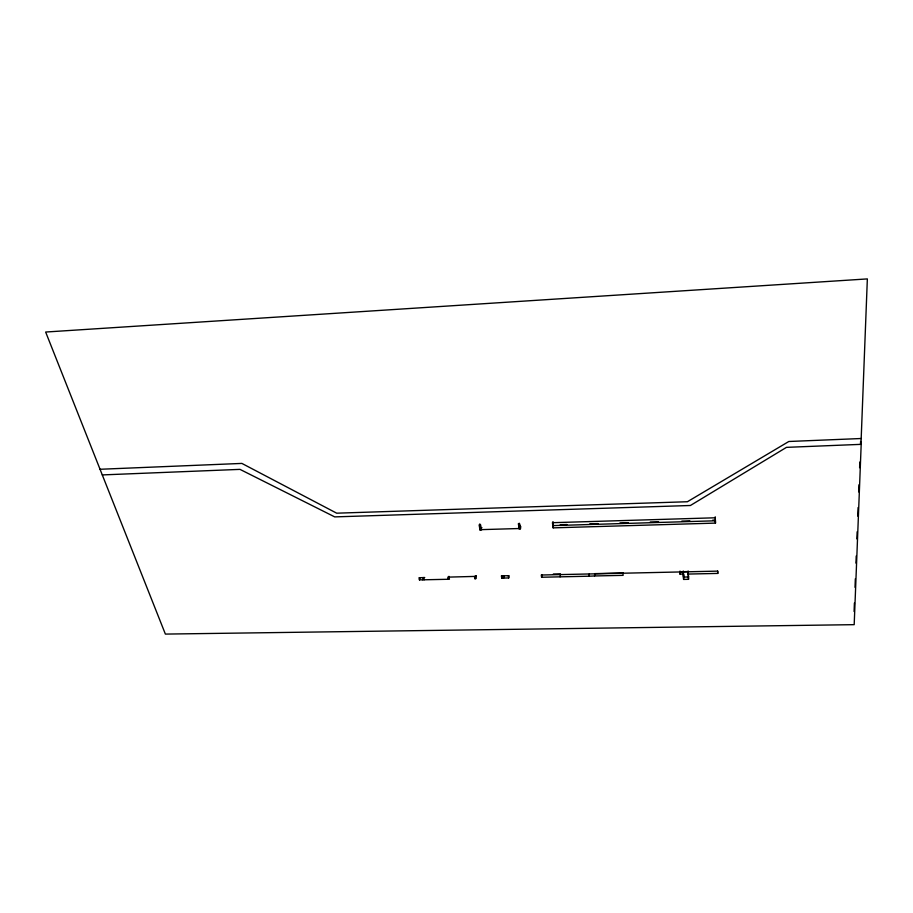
<?xml version="1.0" encoding="UTF-8"?>
<svg xmlns="http://www.w3.org/2000/svg" width="913" height="913" viewBox="0 0 913 913"><rect width="100%" height="100%" fill="white"/><g stroke="black" fill="none" stroke-linecap="round" stroke-linejoin="round"><path stroke-width="1.37" d="M688.505 576.263L688.516 579.321L683.62 579.424L683.266 574.037L680.014 574.106L680.014 571.059M680.014 571.755L688.162 571.584L688.505 576.97L683.62 577.073L683.654 574.494M854.089 611.527L854.408 602.979M855.013 587.321L855.344 578.774M855.949 563.116L856.223 555.994M856.873 538.898L857.147 531.788M857.752 516.119L858.083 507.571M858.677 491.913L858.95 484.792M859.612 467.707L859.829 462.012M860.525 443.935L860.617 441.378L861.187 444.346L854.191 624.663L165.379 634.09L45.65 332.035L867.35 278.91L860.959 444.357M688.162 571.002L688.185 574.06L717.766 573.421L717.664 571.127L541.272 575.019L541.614 577.244L589.125 576.206L594.534 575.966L594.728 573.638L623.248 573.01M589.125 576.206L589.319 573.889M560.103 576.833L560.445 573.832L553.358 573.992M712.699 520.17L715.381 520.102L715.472 523.103L553.164 527.862L553.164 522.327M541.614 577.244L541.923 574.928M519.109 523.857L519.543 526.596L520.775 526.561L520.421 528.821L519.189 528.855L519.645 525.317M508.689 577.952L509.066 575.658L501.385 575.898L501.773 578.1L508.689 577.952L508.313 575.738M503.691 578.066L504.079 575.761M501.773 578.1L502.161 575.806M448.934 576.308L448.283 579.264L447.838 577.13L476.187 576.377L475.741 578.671L474.874 578.682L475.456 575.715L476.312 575.704M480.055 530.008L479.108 524.895L480.592 524.849L481.528 529.962L480.055 530.008L480.158 524.53M422.765 579.823L423.312 577.552M448.979 577.107L449.436 579.241L419.466 579.892L420.026 577.621M100.042 469.271L241.877 463.416L336.692 513.186L687.398 501.739L788.832 441.493L861.176 438.514M102.29 474.92L239.993 469.373L334.717 516.895L690.411 505.494L786.47 447.359L861.187 444.346M715.233 517.785L552.433 522.692L553.164 527.862M560.228 524.713L566.916 524.519M589.821 523.834L598.026 523.583M619.961 522.932L628.372 522.681M650.261 521.974L658.513 521.791M681.84 521.095L689.84 520.855M481.973 527.703L480.5 527.748L479.793 523.925M715.404 520.787L553.449 525.591L552.901 521.711M481.471 529.631L519.132 528.524M424.728 577.518L418.976 577.769L419.466 579.892M594.534 575.966L623.123 575.35L622.894 573.216M423.7 577.655L424.18 579.789M475.319 576.468L475.741 578.671M474.463 576.537L474.874 578.682M519.189 528.855L518.356 523.72L519.588 523.674L520.421 528.821M519.212 523.183L519.657 525.922M679.865 571.96L680.014 574.106M683.358 572.337L683.62 579.424M683.266 571.686L683.62 577.073M688.185 574.06L688.516 579.321M715.221 516.804L715.472 523.103M717.686 571.059L717.766 573.421M683.266 570.99L683.266 574.037"/></g></svg>
